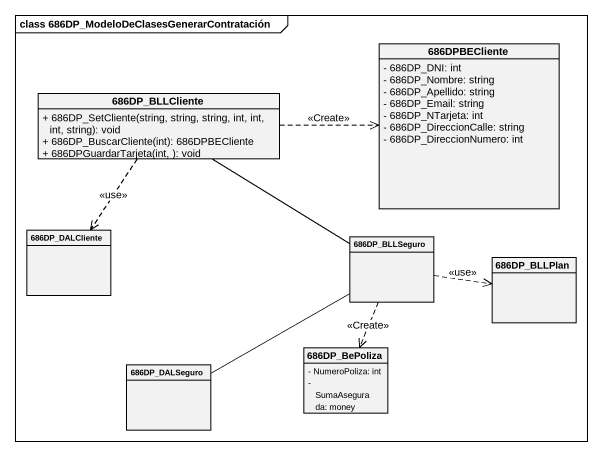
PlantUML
@startuml
mainframe class 686DP_ModeloDeClasesGenerarContratación
hide circle
hide empty members
skinparam classAttributeIconSize 0
class "686DPBECliente" as c686DPBECliente {
  - 686DP_DNI: int
  - 686DP_Nombre: string
  - 686DP_Apellido: string
  - 686DP_Email: string
  - 686DP_NTarjeta: int
  - 686DP_DireccionCalle: string
  - 686DP_DireccionNumero: int
}
class "686DP_BLLCliente" as c686DP_BLLCliente {
  + 686DP_SetCliente(string, string, string, int, int, int, string): void
  + 686DP_BuscarCliente(int): 686DPBECliente
  + 686DPGuardarTarjeta(int, ): void
}
class "686DP_DALCliente" as c686DP_DALCliente
class "686DP_BLLSeguro" as c686DP_BLLSeguro
class "686DP_BLLPlan" as c686DP_BLLPlan
class "686DP_BePoliza" as c686DP_BePoliza {
  - NumeroPoliza: int
  - SumaAsegurada: money
}
class "686DP_DALSeguro" as c686DP_DALSeguro
c686DP_BLLCliente .right.> c686DPBECliente : <<Create>>
c686DP_BLLCliente ..> c686DP_DALCliente : <<use>>
c686DP_BLLCliente -- c686DP_BLLSeguro
c686DP_BLLSeguro .right.> c686DP_BLLPlan : <<use>>
c686DP_BLLSeguro ..> c686DP_BePoliza : <<Create>>
c686DP_BLLSeguro -left- c686DP_DALSeguro
@enduml
